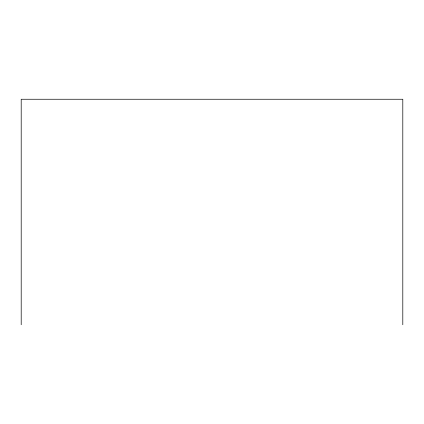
<?xml version="1.0" encoding="UTF-8"?>
<svg xmlns="http://www.w3.org/2000/svg" width="424" height="424" viewBox="0 0 424 424"><rect width="100%" height="100%" fill="white"/><g stroke="black" fill="none" stroke-linecap="round" stroke-linejoin="round"><path stroke-width="0.64" d="M402.8 324.747L402.8 99.253L21.2 99.253L21.2 324.747"/></g></svg>
